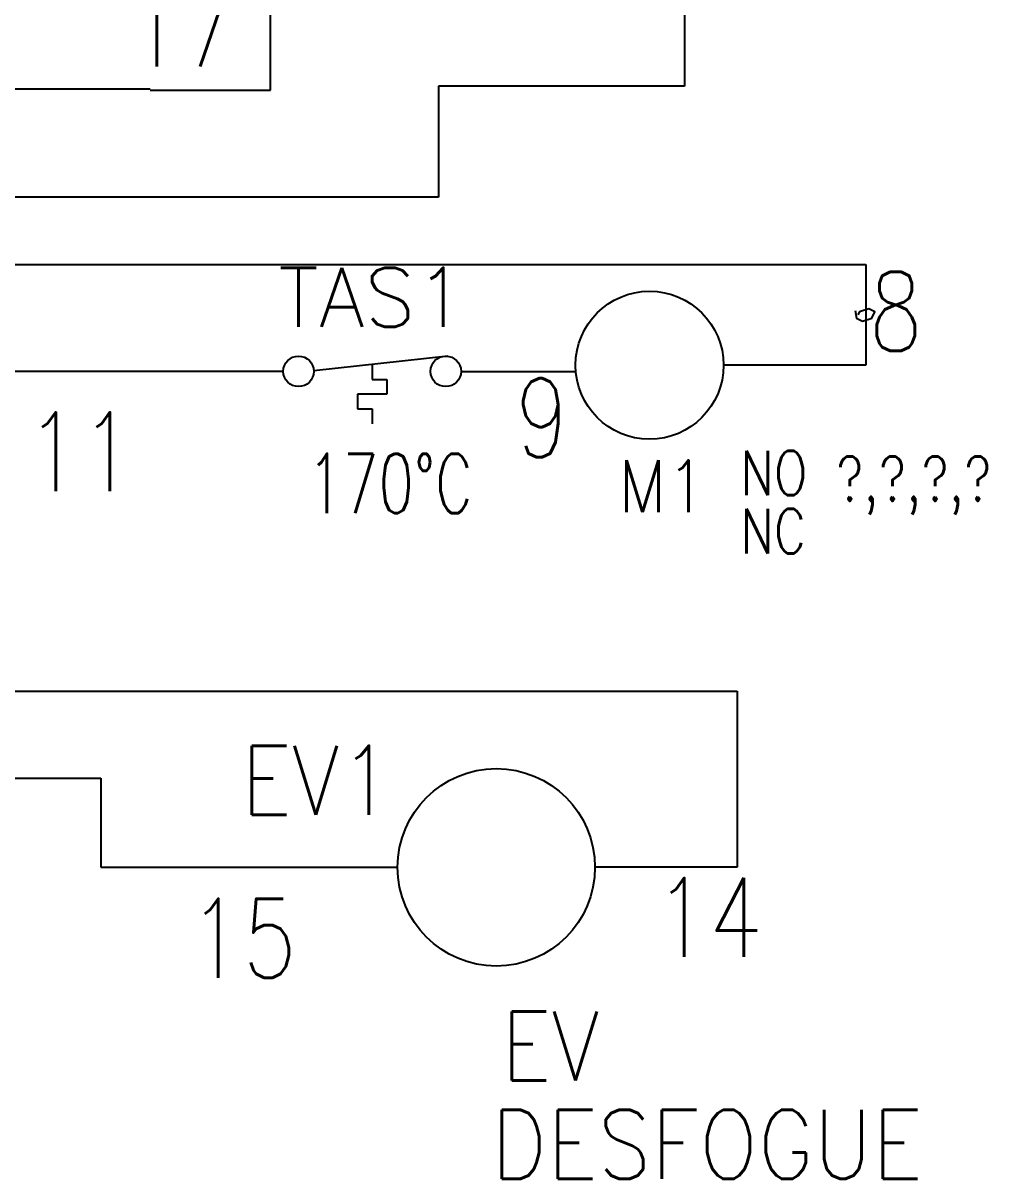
# Model space of a CAD drawing. Header units: millimetres. Extents: x 123.5 to 144.3, y 105.4 to 121.6.
# Drawn here: x 133.166 to 136.217, y 109.852 to 113.51 of the extents above; entities that cross this region are included whole.
import ezdxf
from ezdxf.enums import TextEntityAlignment as Align

# ---------------------------------------------------------------- set-up
doc = ezdxf.new("R2010")
doc.units = ezdxf.units.MM
for name, color, linetype in [('DESC', 250, 'Continuous'), ('MISC', 7, 'Continuous'), ('SYMS', 7, 'Continuous'), ('TAGS', 250, 'Continuous'), ('WIREFIXED', 7, 'Continuous'), ('WIRES', 7, 'Continuous'), ('XREF', 7, 'Continuous')]:
    doc.layers.add(name, color=color, linetype=linetype)
doc.layers.add('WIRENO', color=7, linetype='Continuous', true_color=0x000000)
doc.styles.add('WD', font='romans.shx')

# ---------------------------------------------------------------- blocks, each defined once
blk = doc.blocks.new('WD_WNV')
at = {"style": 'WD', "flags": 1}
for tag, p in [('W01USER', (-0.0625, 0.0938)), ('W02USER', (-0.0625, 0.0859)), ('W03USER', (-0.0625, 0.0781)), ('W04USER', (-0.0625, 0.0703)), ('W05USER', (-0.0625, 0.0625)), ('W06USER', (-0.0625, 0.0547)), ('W07USER', (-0.0625, 0.0469)), ('W08USER', (-0.0625, 0.0391)), ('W09USER', (-0.0625, 0.0312)), ('W10USER', (-0.0625, 0.0234))]:
    blk.add_attdef(tag, text='', height=0.005, dxfattribs=at).set_placement(p, align=Align.CENTER)
at = {"linetype": 'Continuous', "style": 'WD', "width": 0.8}
blk.add_attdef('WIRENO', text='', height=0.125, dxfattribs=at).set_placement((-0.05, 0), align=Align.MIDDLE_RIGHT)
blk = doc.blocks.new('HCR1')
blk.add_circle((0, 0), 0.1562)
at = {"style": 'WD'}
for tag, height, width, p in [('INST', 0.0625, 0.7, (0.0055, 0.4286)), ('LOC', 0.0625, 0.7, (0.0055, 0.3438)), ('TAG1', 0.1094, 0.9, (0, 0.2024))]:
    blk.add_attdef(tag, text='', height=height, dxfattribs=dict(at, width=width)).set_placement(p, align=Align.CENTER)
at = {"style": 'WD', "flags": 9}
blk.add_attdef('FAMILY', text='', height=0.01, dxfattribs=at).set_placement((-0.0053, 0.1698), align=Align.CENTER)
at = {"style": 'WD'}
for tag, p, height, width in [('DESC1', (1.126, 0.0601), 0.1094, 0.9), ('DESC2', (1.126, -0.0828), 0.1094, 0.9), ('DESC3', (1.126, -0.2256), 0.1094, 0.9), ('XREFNO', (1.3251, -0.3928), 0.0938, 0.8), ('XREFNC', (1.3151, -0.5165), 0.0938, 0.8)]:
    blk.add_attdef(tag, p, '', height=height, dxfattribs=dict(at, width=width))
at = {"linetype": 'Continuous', "style": 'WD', "flags": 1}
for tag, p in [('CAT', (0, 0.1593)), ('MFG', (0, 0.1404))]:
    blk.add_attdef(tag, text='', height=0.01, dxfattribs=at).set_placement(p, align=Align.MIDDLE)
at = {"linetype": 'Continuous', "style": 'WD', "flags": 9}
blk.add_attdef('ASSYCODE', text='', height=0.01, dxfattribs=at).set_placement((0, 0.125), align=Align.CENTER)
at = {"style": 'WD', "flags": 1}
for tag, p in [('X4TERM01', (-0.1562, 0)), ('X1TERM02', (0.1562, 0))]:
    blk.add_attdef(tag, p, '', height=0.0109, dxfattribs=at)
at = {"linetype": 'Continuous', "style": 'WD'}
blk.add_attdef('TERM01', text='', height=0.0625, dxfattribs=at).set_placement((-0.2, -0.0349), align=Align.TOP_RIGHT)
blk.add_attdef('TERM02', text='', height=0.0625, dxfattribs=at).set_placement((0.2, -0.0349), align=Align.TOP_LEFT)
at = {"style": 'WD', "width": 0.8, "flags": 8}
for tag, p in [('NO', (1.1233, -0.3928)), ('NC', (1.1207, -0.5165))]:
    blk.add_attdef(tag, p, '', height=0.0938, dxfattribs=at)
blk = doc.blocks.new('WD_WNH')
at = {"linetype": 'Continuous', "style": 'WD', "width": 0.8}
blk.add_attdef('WIRENO', text='', height=0.125, dxfattribs=at).set_placement((0, 0.0625), align=Align.CENTER)
at = {"style": 'WD', "flags": 1}
for tag, p in [('W01USER', (0, 0.0781)), ('W02USER', (0, 0.0703)), ('W03USER', (0, 0.0625)), ('W04USER', (0, 0.0547)), ('W05USER', (0, 0.0469)), ('W06USER', (0, 0.0391)), ('W07USER', (0, 0.0312)), ('W08USER', (0, 0.0234)), ('W09USER', (0, 0.0156)), ('W10USER', (0, 0.0078))]:
    blk.add_attdef(tag, text='', height=0.005, dxfattribs=at).set_placement(p, align=Align.CENTER)
blk = doc.blocks.new('HTS12')
at = {"linetype": 'Continuous'}
blk.add_line((-0.1231, 0.002), (0.1594, 0.0326), dxfattribs=at)
for p, q in [((0, 0.0153), (0, -0.0168)), ((0, -0.0168), (0.0312, -0.0168)), ((0.0312, -0.0168), (0.0312, -0.0481)), ((0.0312, -0.0481), (-0.0312, -0.0481)), ((-0.0312, -0.0481), (-0.0312, -0.0793)), ((-0.0312, -0.0793), (0, -0.0793)), ((0, -0.0793), (0, -0.1106))]:
    blk.add_line(p, q)
for centre in [(-0.1553, 0), (0.1553, 0)]:
    blk.add_circle(centre, 0.0322)
at = {"style": 'WD', "width": 0.7}
for tag, p in [('INST', (0, 0.7321)), ('LOC', (0, 0.5625)), ('DESC1', (0, 0.4062)), ('DESC2', (0, 0.25)), ('XREF', (0, -0.3144))]:
    blk.add_attdef(tag, text='', height=0.125, dxfattribs=at).set_placement(p, align=Align.CENTER)
at = {"style": 'WD'}
blk.add_attdef('TAG1', text='', height=0.125, dxfattribs=at).set_placement((0, 0.0938), align=Align.CENTER)
for tag, p in [('X2LINK', (0, 0.0781)), ('X8LINK', (0, -0.1406))]:
    blk.add_attdef(tag, p, '', height=0.01, dxfattribs=at)
for tag, p, height, flags in [('CONTACT', (0.0376, 0.0204), 0.01, 1), ('FAMILY', (0.0376, 0.0371), 0.01, 9), ('X4TERM01', (-0.1875, 0), 0.0125, 1), ('X1TERM02', (0.1875, 0), 0.0125, 1)]:
    blk.add_attdef(tag, p, '', height=height, dxfattribs=dict(at, flags=flags))
at = {"linetype": 'Continuous', "style": 'WD', "flags": 9}
for tag, p in [('CAT', (0.0626, -0.0071)), ('MFG', (0.0626, -0.0266)), ('ASSYCODE', (0.0625, -0.0469))]:
    blk.add_attdef(tag, text='', height=0.01, dxfattribs=at).set_placement(p, align=Align.CENTER)
at = {"linetype": 'Continuous', "style": 'WD', "flags": 8}
blk.add_attdef('TERM01', text='', height=0.125, dxfattribs=at).set_placement((-0.25, -0.0158), align=Align.TOP_RIGHT)
blk.add_attdef('TERM02', text='', height=0.125, dxfattribs=at).set_placement((0.25, -0.0158), align=Align.TOP_LEFT)
at = {"style": 'WD', "width": 0.7}
for tag, p in [('RATING1', (0.2754, -0.2988)), ('WDTAGALT', (0.2806, -0.4658))]:
    blk.add_attdef(tag, p, '', height=0.125, dxfattribs=at)
blk = doc.blocks.new('HMS1')
blk.add_circle((0, 0), 0.1562)
at = {"style": 'WD'}
for tag, height, width, p in [('INST', 0.0625, 0.7, (0.0055, 0.4286)), ('LOC', 0.0625, 0.7, (0.0055, 0.3438)), ('TAG1', 0.1094, 0.9, (0, 0.2024))]:
    blk.add_attdef(tag, text='', height=height, dxfattribs=dict(at, width=width)).set_placement(p, align=Align.CENTER)
at = {"style": 'WD', "flags": 9}
blk.add_attdef('FAMILY', text='', height=0.01, dxfattribs=at).set_placement((-0.0053, 0.1698), align=Align.CENTER)
at = {"linetype": 'Continuous', "style": 'WD', "flags": 1}
for tag, p in [('CAT', (0, 0.1593)), ('MFG', (0, 0.1404))]:
    blk.add_attdef(tag, text='', height=0.01, dxfattribs=at).set_placement(p, align=Align.MIDDLE)
at = {"style": 'WD'}
for tag, p, height, width in [('DESC1', (1.126, 0.0601), 0.1094, 0.9), ('DESC2', (1.126, -0.0828), 0.1094, 0.9), ('DESC3', (1.126, -0.2256), 0.1094, 0.9), ('XREFNO', (1.3251, -0.3928), 0.0938, 0.8), ('XREFNC', (1.3151, -0.5165), 0.0938, 0.8)]:
    blk.add_attdef(tag, p, '', height=height, dxfattribs=dict(at, width=width))
at = {"linetype": 'Continuous', "style": 'WD', "flags": 9}
blk.add_attdef('ASSYCODE', text='', height=0.01, dxfattribs=at).set_placement((0.0004, 0.1129), align=Align.CENTER)
at = {"style": 'WD', "flags": 1}
for tag, p in [('X4TERM01', (-0.1562, 0)), ('X1TERM02', (0.1562, 0))]:
    blk.add_attdef(tag, p, '', height=0.0109, dxfattribs=at)
at = {"linetype": 'Continuous', "style": 'WD'}
blk.add_attdef('TERM01', text='', height=0.0625, dxfattribs=at).set_placement((-0.2, -0.0349), align=Align.TOP_RIGHT)
blk.add_attdef('TERM02', text='', height=0.0625, dxfattribs=at).set_placement((0.2, -0.0349), align=Align.TOP_LEFT)
at = {"style": 'WD', "width": 0.8, "flags": 8}
for tag, p in [('NO', (1.1233, -0.3928)), ('NC', (1.1207, -0.5165))]:
    blk.add_attdef(tag, p, '', height=0.0938, dxfattribs=at)

msp = doc.modelspace()

# ---------------------------------------------------------------- linework, layer by layer
at = {"layer": 'WIRENO'}
msp.add_lwpolyline([(135.8, 112.6), (135.8039, 112.5767), (135.8236, 112.5668), (135.853, 112.5766), (135.8628, 112.5963), (135.8432, 112.6061), (135.8138, 112.5963), (135.8088, 112.5865)], dxfattribs=at)
at = {"layer": 'WIRES'}
for p, q in [((135.2599, 118.1552), (135.2599, 113.3103)), ((133.9498, 113.2982), (133.9498, 113.6926)), ((132.5435, 113.3018), (133.5684, 113.3018)), ((135.2599, 113.3103), (134.4809, 113.3103)), ((134.4809, 113.3103), (134.4809, 112.9589)), ((133.5684, 113.2982), (133.9498, 113.2982)), ((134.4809, 112.9589), (132.4708, 112.9589)), ((132.5895, 112.7458), (135.8336, 112.7458)), ((135.8336, 112.7458), (135.8336, 112.4273)), ((135.8336, 112.4273), (135.3836, 112.4273)), ((133.9898, 112.4078), (132.5588, 112.4078)), ((134.5523, 112.4078), (134.9148, 112.4078)), ((132.4699, 111.3958), (135.4266, 111.3958)), ((135.4266, 111.3958), (135.4266, 110.838)), ((132.4729, 111.1203), (133.4123, 111.1203)), ((133.4123, 111.1203), (133.4123, 110.838)), ((133.4123, 110.838), (134.3516, 110.838)), ((135.4266, 110.838), (134.9766, 110.838))]:
    msp.add_line(p, q, dxfattribs=at)

# ---------------------------------------------------------------- block references
at = {"layer": 'SYMS'}
ref = msp.add_blockref('HTS12', (134.2711, 112.4078), dxfattribs=dict(at, xscale=1.5, yscale=1.5, zscale=1.5))
ref.add_attrib('DESC1', '170°C', dxfattribs={"layer": 'DESC', "height": 0.1875, "style": 'WD', "width": 0.7}).set_placement((134.3275, 111.9594), align=Align.CENTER)
ref.add_attrib('TAG1', 'TAS1', dxfattribs={"layer": 'TAGS', "height": 0.1875, "style": 'WD'}).set_placement((134.2711, 112.5485), align=Align.CENTER)
ref = msp.add_blockref('HMS1', (135.1492, 112.4273), dxfattribs=dict(at, xscale=1.5, yscale=1.5, zscale=1.5))
ref.add_attrib('NC', 'NC', (135.4368, 111.8318), dxfattribs={"layer": 'MISC', "height": 0.14062, "style": 'WD', "width": 0.8, "flags": 8})
ref.add_attrib('NO', 'NO', (135.4368, 112.0158), dxfattribs={"layer": 'MISC', "height": 0.14062, "style": 'WD', "width": 0.8, "flags": 8})
ref.add_attrib('XREFNO', '?,?,?,?', (135.7397, 111.9975), dxfattribs={"layer": 'XREF', "height": 0.14062, "style": 'WD', "width": 0.8})
ref.add_attrib('TAG1', 'M1', dxfattribs={"layer": 'TAGS', "height": 0.16406, "style": 'WD', "width": 0.9}).set_placement((135.1902, 111.9622), align=Align.CENTER)
ref = msp.add_blockref('HCR1', (134.6641, 110.838), dxfattribs=dict(at, xscale=2, yscale=2, zscale=2))
ref.add_attrib('DESC2', 'DESFOGUE', (134.6478, 109.8518), dxfattribs={"layer": 'DESC', "height": 0.21875, "style": 'WD', "width": 0.9})
ref.add_attrib('DESC1', 'EV', (134.679, 110.1633), dxfattribs={"layer": 'DESC', "height": 0.21875, "style": 'WD', "width": 0.9})
ref.add_attrib('TAG1', 'EV1', dxfattribs={"layer": 'TAGS', "height": 0.21875, "style": 'WD', "width": 0.9}).set_placement((134.0965, 111.0043), align=Align.CENTER)
at = {"layer": 'WIREFIXED'}
ref = msp.add_blockref('WD_WNV', (133.9228, 113.8898), dxfattribs=dict(at, xscale=2, yscale=2, zscale=2))
ref.add_attrib('WIRENOF', '17', dxfattribs={"linetype": 'Continuous', "height": 0.25, "style": 'WD', "width": 0.8}).set_placement((133.8378, 113.4981), align=Align.MIDDLE_RIGHT)
ref = msp.add_blockref('WD_WNV', (135.4266, 111.1169), dxfattribs=dict(at, xscale=2, yscale=2, zscale=2))
ref.add_attrib('WIRENOF', '14', dxfattribs={"linetype": 'Continuous', "height": 0.25, "style": 'WD', "width": 0.8}).set_placement((135.5075, 110.6796), align=Align.MIDDLE_RIGHT)
ref = msp.add_blockref('WD_WNH', (133.882, 110.838), dxfattribs=dict(at, xscale=2, yscale=2, zscale=2))
ref.add_attrib('WIRENOF', '15', dxfattribs={"linetype": 'Continuous', "height": 0.25, "style": 'WD', "width": 0.8}).set_placement((133.8611, 110.4137), align=Align.BOTTOM_CENTER)
at = {"layer": 'WIRENO'}
ref = msp.add_blockref('WD_WNV', (136.2353, 112.6713), dxfattribs=dict(at, xscale=2, yscale=2, zscale=2))
ref.add_attrib('WIRENO', '8', dxfattribs={"linetype": 'Continuous', "height": 0.25, "style": 'WD', "width": 0.8}).set_placement((136.0142, 112.5976), align=Align.MIDDLE_RIGHT)
ref = msp.add_blockref('WD_WNH', (134.7352, 111.84), dxfattribs=dict(at, xscale=2, yscale=2, zscale=2))
ref.add_attrib('WIRENO', '9', dxfattribs={"linetype": 'Continuous', "height": 0.25, "style": 'WD', "width": 0.8}).set_placement((134.8089, 112.0612), align=Align.BOTTOM_CENTER)
ref = msp.add_blockref('WD_WNH', (133.2729, 111.7326), dxfattribs=dict(at, xscale=2, yscale=2, zscale=2))
ref.add_attrib('WIRENO', '11', dxfattribs={"linetype": 'Continuous', "height": 0.25, "style": 'WD', "width": 0.8}).set_placement((133.3466, 111.9537), align=Align.BOTTOM_CENTER)

doc.saveas('drawing.dxf')
